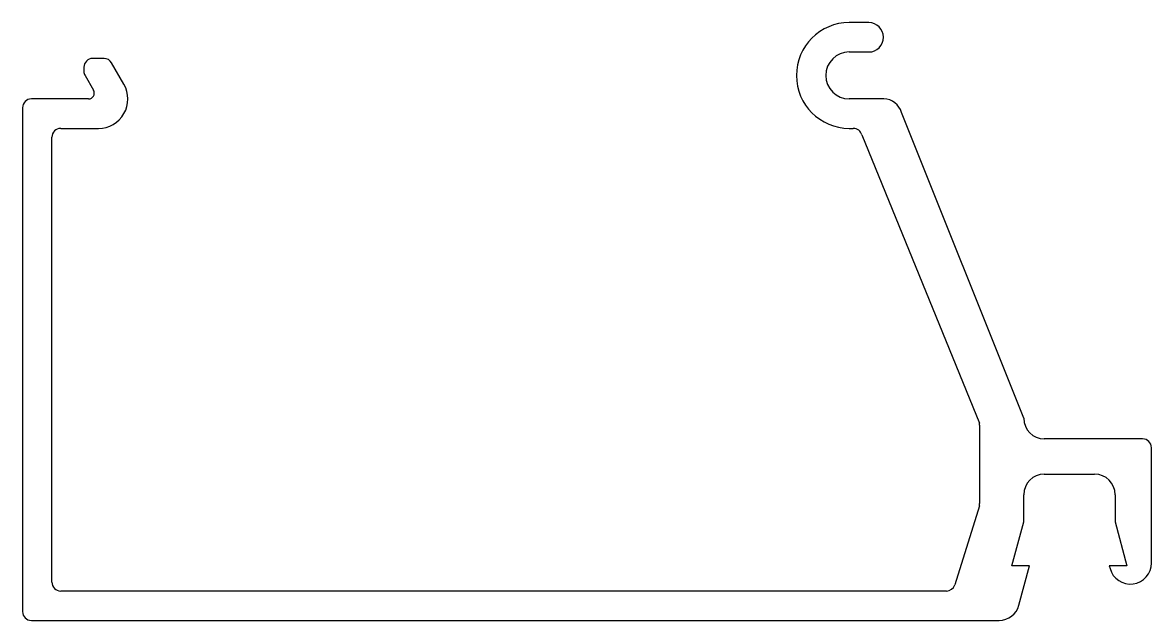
# Model space of a CAD drawing. Extents: x 6.6 to 55.4, y 3.6 to 29.4.
import ezdxf

# ---------------------------------------------------------------- set-up
doc = ezdxf.new("R2010")
doc.units = 0
doc.layers.get('0').update_dxf_attribs({"linetype": 'CONTINUOUS'})

msp = doc.modelspace()

# ---------------------------------------------------------------- linework, layer by layer
for p, q in [((43.155, 29.444), (42.315, 29.444)), ((10.097, 27.894), (9.607, 27.894)), ((42.315, 28.174), (43.155, 28.174)), ((9.227, 27.514), (9.227, 27.342)), ((10.96, 26.779), (10.426, 27.704)), ((9.278, 27.152), (9.643, 26.519)), ((9.427, 26.144), (6.957, 26.144)), ((43.807, 26.144), (42.315, 26.144)), ((6.577, 25.764), (6.577, 3.994)), ((49.856, 12.347), (44.569, 25.56)), ((7.847, 5.264), (7.847, 24.494)), ((8.227, 24.874), (9.86, 24.874)), ((42.315, 24.874), (42.34, 24.874)), ((42.34, 24.874), (42.49, 24.874)), ((42.857, 24.593), (47.938, 12.143)), ((47.951, 12.043), (47.951, 8.669)), ((54.995, 11.458), (50.745, 11.458)), ((55.376, 6.094), (55.376, 11.077)), ((50.745, 9.934), (52.917, 9.934)), ((49.856, 7.877), (49.856, 9.045)), ((53.806, 9.045), (53.806, 7.877)), ((47.939, 8.57), (46.877, 5.152)), ((49.347, 5.974), (49.856, 7.877)), ((53.806, 7.877), (54.316, 5.974)), ((50.106, 5.974), (49.347, 5.974)), ((49.651, 4.273), (50.106, 5.974)), ((54.316, 5.974), (53.556, 5.974)), ((53.556, 5.974), (53.587, 5.859)), ((46.513, 4.884), (8.227, 4.884)), ((6.957, 3.614), (48.792, 3.614))]:
    msp.add_line(p, q)
for centre, radius, start, end in [((42.315, 27.159), 2.285, 90, 270), ((43.155, 28.809), 0.635, 270, 90), ((9.607, 27.514), 0.38, 90, 180), ((10.097, 27.514), 0.38, 30, 90), ((42.315, 27.159), 1.015, 90, 270), ((9.607, 27.342), 0.38, 180, 210), ((9.427, 26.394), 0.25, 270, 30), ((9.86, 26.144), 1.27, 270, 30), ((6.957, 25.764), 0.38, 90, 180), ((43.807, 25.354), 0.79, 15.1235, 90), ((8.227, 24.494), 0.38, 90, 180), ((42.49, 24.494), 0.38, 15.1235, 90), ((50.745, 12.347), 0.889, 180, 270), ((47.57, 12.043), 0.381, 360, 15.1235), ((54.995, 11.077), 0.381, 0, 90), ((50.745, 9.045), 0.889, 90, 180), ((52.917, 9.045), 0.889, 360, 90), ((47.57, 8.669), 0.381, 345, 0), ((54.466, 6.094), 0.91, 195, 360), ((8.227, 5.264), 0.38, 180, 270), ((46.513, 5.265), 0.381, 270, 342.7535), ((6.957, 3.994), 0.38, 180, 270), ((48.792, 4.503), 0.889, 270, 345)]:
    msp.add_arc(centre, radius, start, end)

doc.saveas('drawing.dxf')
